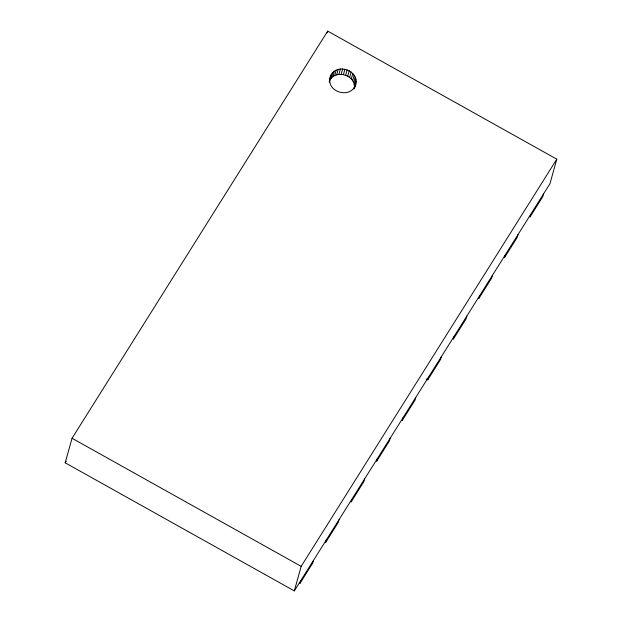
<?xml version="1.0" encoding="UTF-8"?>
<svg xmlns="http://www.w3.org/2000/svg" width="622" height="622" viewBox="0 0 622 622"><rect width="100%" height="100%" fill="white"/><g stroke="black" fill="none" stroke-linecap="round" stroke-linejoin="round"><path stroke-width="0.93" d="M355.271 85.393C350.194 98.758 327.351 92.375 329.932 78.31M354.361 88.145C356.111 74.749 334.722 68.778 329.279 81.148M329.419 80.129C331.829 59.992 363.948 70.076 354.509 88.114M65.201 462.815L72.059 438.269L327.685 31.1L556.799 159.185L549.941 183.731L294.315 590.9L65.201 462.815L66.189 461.252M327.18 32.919L327.685 31.1M329.256 82.213L329.761 80.394M329.901 79.904L331.425 74.446M331.184 78.232L332.708 72.774M332.778 76.809L334.302 71.351M334.628 75.666L336.152 70.216M336.689 74.858L338.212 69.4M338.889 74.391L340.413 68.933M341.167 74.29L342.683 68.832M343.445 74.547L344.969 69.096M345.661 75.169L347.185 69.711M347.745 76.125L349.269 70.667M349.642 77.392L351.166 71.934M351.282 78.932L352.806 73.474M352.62 80.689L354.143 75.239M353.615 82.625L355.139 77.167M354.237 84.67L355.761 79.212M353.825 89.07L354.338 87.251M354.47 86.761L355.994 81.303M294.315 590.9L301.172 566.347L556.799 159.185M300.706 580.723L299.944 583.452L312.726 563.089L313.488 560.36M326.27 540.005L325.508 542.734L338.29 522.371L339.052 519.642M351.834 499.287L351.072 502.016L363.854 481.653L364.616 478.932M377.391 458.569L376.629 461.299L389.411 440.944L390.173 438.215M402.955 417.852L402.193 420.581L414.975 400.226L415.737 397.497M426.078 378.922L427.757 379.863L428.519 377.134M441.301 356.779L440.539 359.508L427.757 379.863M454.083 336.424L453.321 339.145L466.103 318.791L466.865 316.062M479.648 295.707L478.886 298.428L491.668 278.073L492.43 275.344M505.212 254.989L504.45 257.718L517.232 237.355L517.986 234.626M530.768 214.271L530.006 217L542.788 196.638L543.55 193.909M72.059 438.269L301.172 566.347"/></g></svg>
